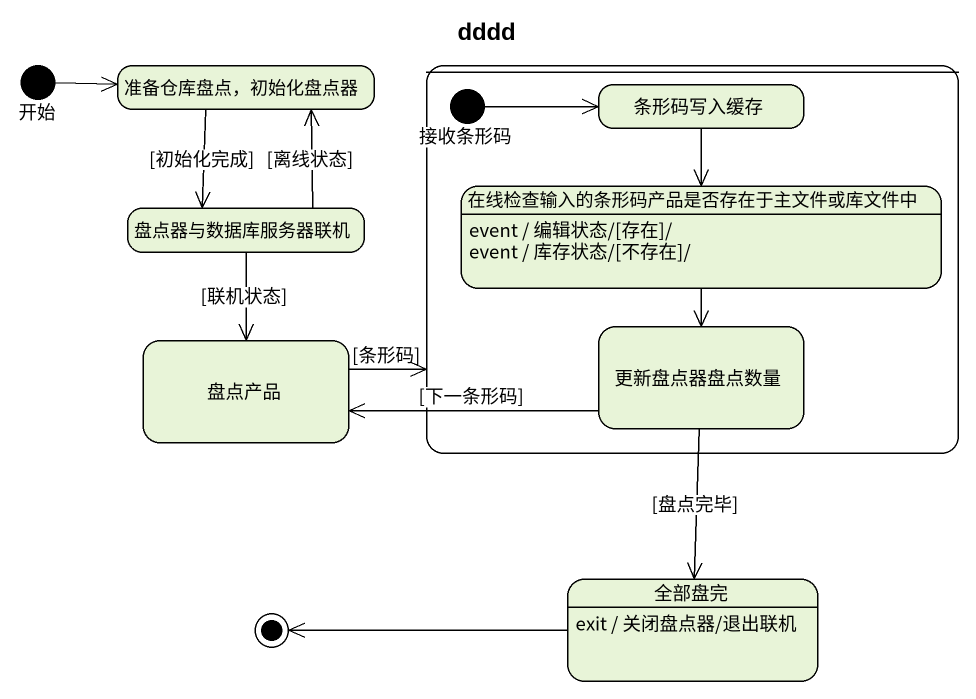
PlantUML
@startuml
title dddd
hide empty description
state 开始 <<start>>
state "准备仓库盘点，初始化盘点器" as 准备仓库盘点_初始化盘点器
state " " as state1 {
  state 接收条形码 <<start>>
  state 条形码写入缓存
  state 在线检查输入的条形码产品是否存在于主文件或库文件中
  在线检查输入的条形码产品是否存在于主文件或库文件中 : event / 编辑状态/[存在]/
  在线检查输入的条形码产品是否存在于主文件或库文件中 : event / 库存状态/[不存在]/
  state 更新盘点器盘点数量
}
state 盘点器与数据库服务器联机
state 盘点产品
state 全部盘完
全部盘完 : exit / 关闭盘点器/退出联机
开始 -right-> 准备仓库盘点_初始化盘点器
准备仓库盘点_初始化盘点器 --> 盘点器与数据库服务器联机 : [初始化完成]
接收条形码 -right-> 条形码写入缓存
条形码写入缓存 --> 在线检查输入的条形码产品是否存在于主文件或库文件中
盘点器与数据库服务器联机 -up-> 准备仓库盘点_初始化盘点器 : [离线状态]
盘点器与数据库服务器联机 --> 盘点产品 : [联机状态]
在线检查输入的条形码产品是否存在于主文件或库文件中 --> 更新盘点器盘点数量
盘点产品 -right-> state1 : [条形码]
更新盘点器盘点数量 -left-> 盘点产品 : [下一条形码]
更新盘点器盘点数量 --> 全部盘完 : [盘点完毕]
全部盘完 -left-> [*]
@enduml
